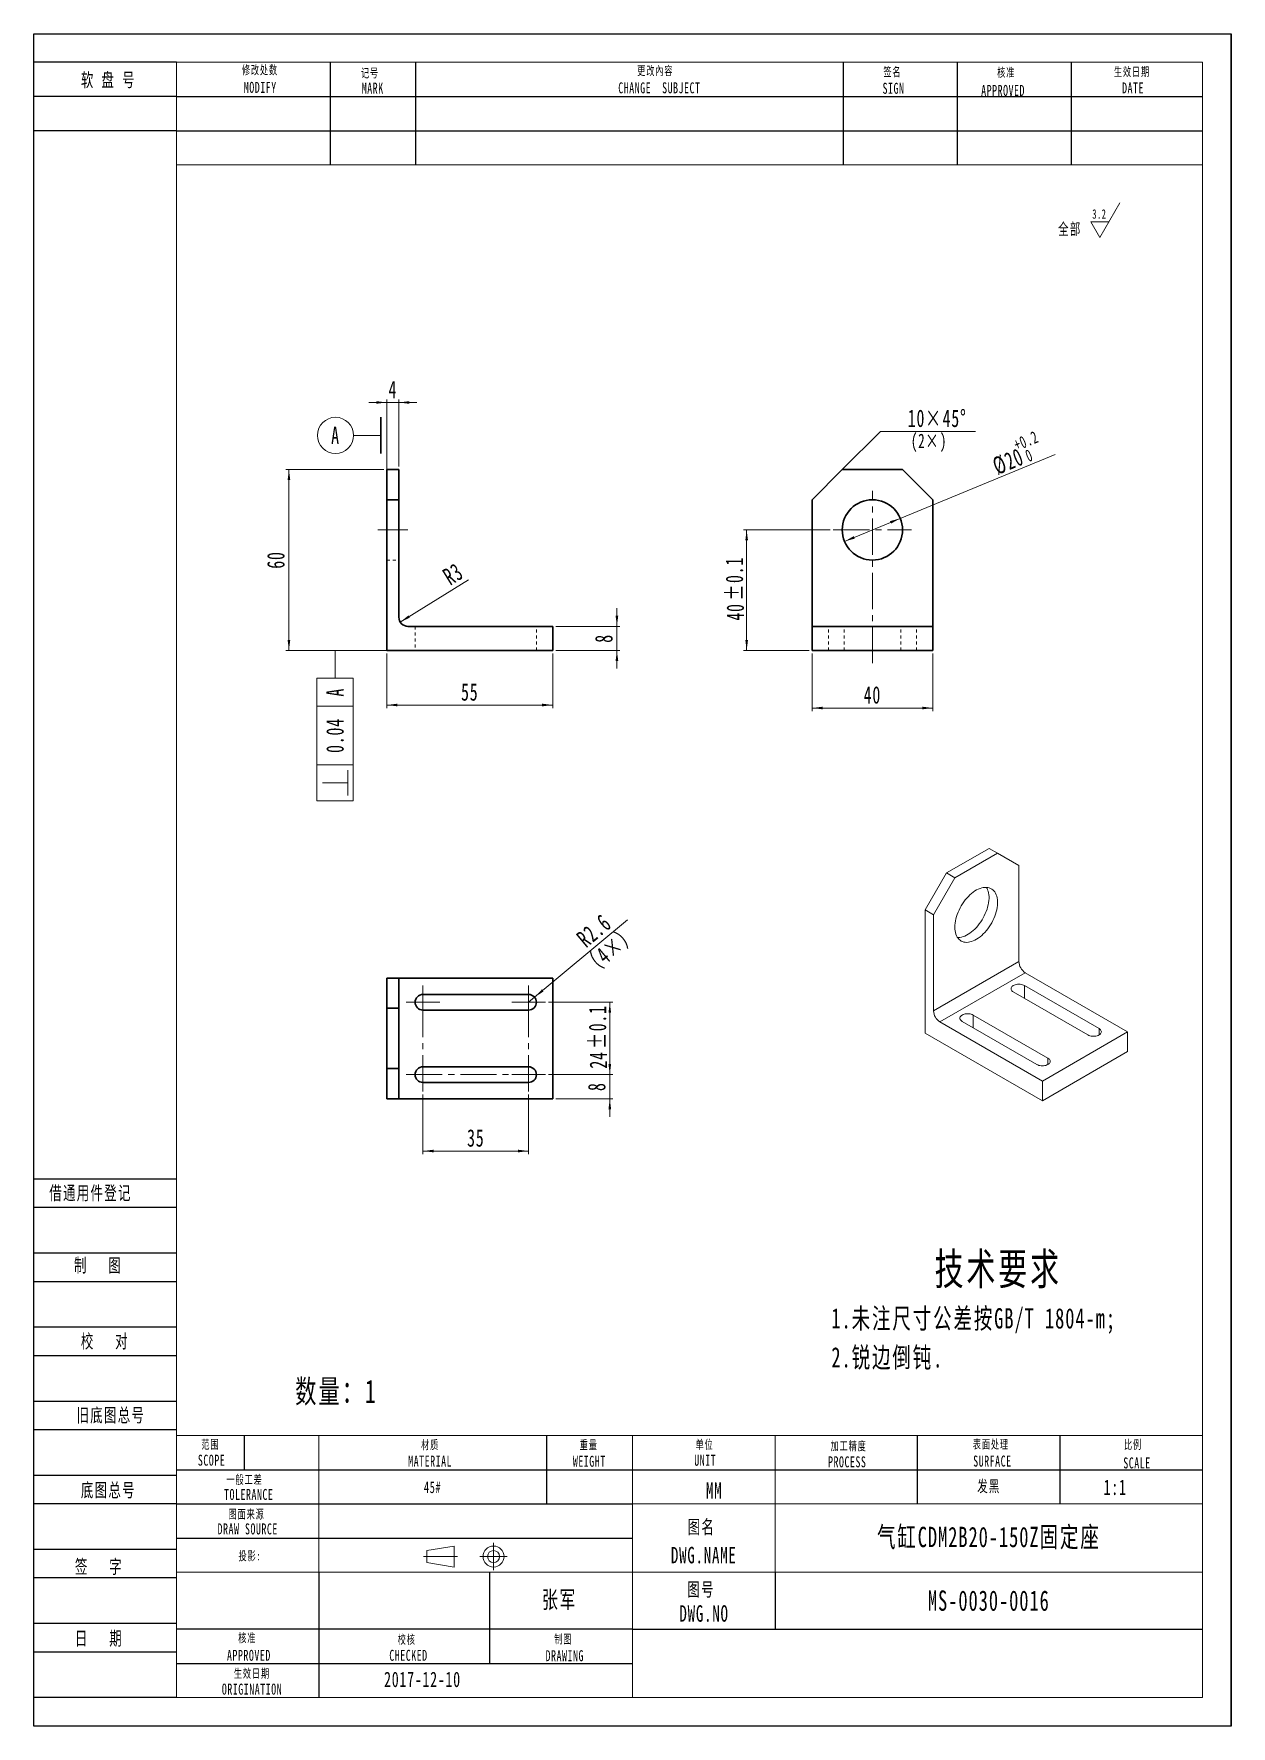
# Model space of a CAD drawing. Header units: millimetres. Extents: x 0 to 8592, y 0 to 561.
# Drawn here: x 6361 to 6758, y 0 to 561 of the extents above; entities that cross this region are included whole.
import ezdxf

# ---------------------------------------------------------------- set-up
doc = ezdxf.new("R2010")
doc.units = ezdxf.units.MM
for name, pattern in [('AD_LTYPE3 0 mm', [16, 11, -1, 1, -1, 1, -1]), ('点画线', [18, 12, -2, 2, -2]), ('虚线', [2, 1, -1])]:
    doc.linetypes.add(name, pattern=pattern)
doc.layers.get('0').update_dxf_attribs({"lineweight": 35})
for name, color, linetype, lineweight in [('ACAD0', 7, 'Continuous', 0), ('ACADA-定位3-标高', 171, 'Continuous', 0), ('ACADA-构件3-柱砼', 9, 'Continuous', 0), ('ACADA-构件8-屋面', 7, 'Continuous', 0), ('EB0', 7, 'Continuous', 35), ('中心线层', 1, '点画线', 18), ('尺寸线层', 3, 'Continuous', 18), ('虚线层', 6, '虚线', 18)]:
    doc.layers.add(name, color=color, linetype=linetype, lineweight=lineweight)
doc.styles.add('标准', font='', dxfattribs={"width": 0.667})
doc.styles.get('标准').set_extended_font_data('宋体')
doc.dimstyles.new('标准', dxfattribs={"dimtxt": 5.779688, "dimasz": 3.5, "dimexe": 1, "dimexo": 1, "dimgap": 1.209086, "dimtad": 1, "dimdec": 1, "dimdsep": 46, "dimtxsty": '标准', "dimblk": '_CAXARROW', "dimcen": 0, "dimdle": 6, "dimazin": 2, "dimtfac": 0.707107, "dimtdec": 3, "dimtmove": 0, "dimatfit": 3, "dimfxl": 1, "dimfrac": 2, "dimtolj": 1, "dimlwd": 18, "dimarcsym": 0})

# ---------------------------------------------------------------- blocks, each defined once
blk = doc.blocks.new('*X6')
at = {"layer": 'EB0', "color": 0, "linetype": 'Continuous', "lineweight": 18}
for p, q in [((0, 0), (12.66, 12.66)), ((12.66, 12.66), (44.21, 12.66))]:
    blk.add_line(p, q, dxfattribs=at)
at = {"layer": 'EB0', "color": 0, "linetype": 'Continuous', "lineweight": 18, "insert": (31.45, 16.97), "char_height": 5.7797, "width": 29.716, "attachment_point": 5, "line_spacing_factor": 1.15057, "style": '标准'}
blk.add_mtext('\\T1.1;10×45%%D', dxfattribs=at)
blk = doc.blocks.new('*X200')
at = {"layer": 'EB0', "linetype": 'Continuous', "lineweight": 18}
for points in [[(6478.48, 338.67), (6481.98, 338.23), (6481.98, 339.11)], [(6533.48, 338.67), (6529.98, 338.23), (6529.98, 339.11)]]:
    blk.add_hatch(color=0, dxfattribs=at).paths.add_polyline_path(points, flags=0)
at = {"layer": 'EB0', "color": 0, "linetype": 'Continuous', "lineweight": 18}
for p, q in [((6478.48, 355.76), (6478.48, 337.67)), ((6533.48, 355.76), (6533.48, 337.67)), ((6533.48, 338.67), (6478.48, 338.67))]:
    blk.add_line(p, q, dxfattribs=at)
at = {"layer": 'EB0', "color": 0, "linetype": 'Continuous', "lineweight": 18, "insert": (6505.98, 342.98), "char_height": 5.78, "width": 8.1213, "attachment_point": 5, "line_spacing_factor": 1.15057, "style": '标准'}
blk.add_mtext('\\T1.1;55', dxfattribs=at)
blk = doc.blocks.new('_CAXARROW')
blk.add_hatch(color=0).paths.add_polyline_path([(0, 0), (-1, 0.125), (-1, -0.125)], flags=0)
blk = doc.blocks.new('*X201')
at = {"layer": 'EB0', "linetype": 'Continuous', "lineweight": 18}
for points in [[(6446.05, 416.76), (6445.61, 413.26), (6446.49, 413.26)], [(6446.05, 356.76), (6445.61, 360.26), (6446.49, 360.26)]]:
    blk.add_hatch(color=0, dxfattribs=at).paths.add_polyline_path(points, flags=0)
at = {"layer": 'EB0', "color": 0, "linetype": 'Continuous', "lineweight": 18}
for p, q in [((6477.48, 416.76), (6445.05, 416.76)), ((6446.05, 356.76), (6446.05, 416.76)), ((6477.48, 356.76), (6445.05, 356.76))]:
    blk.add_line(p, q, dxfattribs=at)
at = {"layer": 'EB0', "color": 0, "linetype": 'Continuous', "lineweight": 18, "insert": (6441.74, 386.76), "char_height": 5.78, "width": 8.2177, "attachment_point": 5, "rotation": 90, "line_spacing_factor": 1.15057, "style": '标准'}
blk.add_mtext('\\T1.1;60', dxfattribs=at)
blk = doc.blocks.new('*X203')
at = {"color": 0, "attachment_point": 1, "rotation": 90, "line_spacing_factor": 1.15057, "style": '标准'}
for s, insert, char_height, width in [('\\T1.1;%%P0.1', (6590.79, 373.36), 5.7797, 29.0585), ('\\T1.1;40', (6591.08, 366.66), 5.78, 40.7773)]:
    blk.add_mtext(s, dxfattribs=dict(at, insert=insert, char_height=char_height, width=width))
blk = doc.blocks.new('*X202')
at = {"layer": 'EB0', "linetype": 'Continuous', "lineweight": 18}
for points in [[(6597.77, 396.76), (6597.33, 393.26), (6598.21, 393.26)], [(6597.77, 356.76), (6597.33, 360.26), (6598.21, 360.26)]]:
    blk.add_hatch(color=0, dxfattribs=at).paths.add_polyline_path(points, flags=0)
at = {"layer": 'EB0', "color": 0, "linetype": 'Continuous', "lineweight": 18}
for p, q in [((6625.45, 396.76), (6596.77, 396.76)), ((6597.77, 356.76), (6597.77, 396.76)), ((6618.45, 356.76), (6596.77, 356.76))]:
    blk.add_line(p, q, dxfattribs=at)
blk.add_blockref('*X203', (0, 0), dxfattribs=at)
blk = doc.blocks.new('*X205')
at = {"color": 0, "char_height": 5.7797, "attachment_point": 1, "rotation": 22.4575, "line_spacing_factor": 1.15057, "style": '标准'}
for s, insert, width in [('\\T1.1;{\\H0.707107x;+0.2}', (6685.81, 426.67), 16.6706), ('\\T1.1;%%C20', (6678.67, 420.27), 35.5769), ('\\T1.1;{\\H0.707107x;0}', (6689.66, 422.98), 16.6706)]:
    blk.add_mtext(s, dxfattribs=dict(at, insert=insert, width=width))
blk = doc.blocks.new('*X204')
at = {"layer": 'EB0', "linetype": 'Continuous', "lineweight": 18}
for points in [[(6648.69, 400.58), (6645.62, 398.84), (6645.29, 399.65)], [(6630.2, 392.94), (6633.61, 393.87), (6633.27, 394.68)]]:
    blk.add_hatch(color=0, dxfattribs=at).paths.add_polyline_path(points, flags=0)
at = {"layer": 'EB0', "color": 0, "linetype": 'Continuous', "lineweight": 18}
blk.add_line((6700.01, 421.8), (6630.2, 392.94), dxfattribs=at)
blk.add_blockref('*X205', (0, 0), dxfattribs=at)
blk = doc.blocks.new('*X206')
at = {"layer": '尺寸线层', "color": 0, "linetype": 'Continuous', "lineweight": 35}
blk.add_line((-2, -6), (-2, 6), dxfattribs=at)
at = {"layer": '尺寸线层', "color": 0, "linetype": 'Continuous', "lineweight": 18}
for p, q in [((0, -11.35), (0, 6)), ((-2, 0), (-11, 0))]:
    blk.add_line(p, q, dxfattribs=at)
blk.add_circle((-17, 0), 6, dxfattribs=at)
at = {"layer": '尺寸线层', "color": 0, "linetype": 'Continuous', "lineweight": 18, "insert": (-17, 0), "char_height": 5.78, "width": 3.9514, "attachment_point": 5, "line_spacing_factor": 1.15057, "style": '标准'}
blk.add_mtext('\\T1.1;A', dxfattribs=at)
blk = doc.blocks.new('*X207')
at = {"layer": 'EB0', "linetype": 'Continuous', "lineweight": 18}
for points in [[(6478.48, 439.02), (6474.98, 439.45), (6474.98, 438.58)], [(6482.48, 439.02), (6485.98, 439.45), (6485.98, 438.58)]]:
    blk.add_hatch(color=0, dxfattribs=at).paths.add_polyline_path(points, flags=0)
at = {"layer": 'EB0', "color": 0, "linetype": 'Continuous', "lineweight": 18}
for p, q in [((6472.48, 439.02), (6488.48, 439.02)), ((6478.48, 417.76), (6478.48, 440.02)), ((6482.48, 417.76), (6482.48, 440.02))]:
    blk.add_line(p, q, dxfattribs=at)
at = {"layer": 'EB0', "color": 0, "linetype": 'Continuous', "lineweight": 18, "insert": (6480.48, 443.33), "char_height": 5.78, "width": 3.8229, "attachment_point": 5, "line_spacing_factor": 1.15057, "style": '标准'}
blk.add_mtext('\\T1.1;4', dxfattribs=at)
blk = doc.blocks.new('*X208')
at = {"layer": 'EB0', "linetype": 'Continuous', "lineweight": 18}
for points in [[(6554.76, 364.76), (6555.2, 368.26), (6554.32, 368.26)], [(6554.76, 356.76), (6555.2, 353.26), (6554.32, 353.26)]]:
    blk.add_hatch(color=0, dxfattribs=at).paths.add_polyline_path(points, flags=0)
at = {"layer": 'EB0', "color": 0, "linetype": 'Continuous', "lineweight": 18}
for p, q in [((6554.76, 370.76), (6554.76, 350.76)), ((6534.48, 364.76), (6555.76, 364.76)), ((6534.48, 356.76), (6555.76, 356.76))]:
    blk.add_line(p, q, dxfattribs=at)
at = {"layer": 'EB0', "color": 0, "linetype": 'Continuous', "lineweight": 18, "insert": (6550.45, 360.76), "char_height": 5.78, "width": 3.6302, "attachment_point": 5, "rotation": 90, "line_spacing_factor": 1.15057, "style": '标准'}
blk.add_mtext('\\T1.1;8', dxfattribs=at)
blk = doc.blocks.new('*X209')
at = {"layer": '尺寸线层', "color": 0, "linetype": 'Continuous', "lineweight": 18}
for p, q in [((-17.14, 0), (-17.14, -9.18)), ((0, 0), (-17.14, 0)), ((0, 0), (6, 0)), ((-11.14, -9.18), (-23.14, -9.18)), ((-23.14, -37.88), (-23.14, -9.18)), ((-11.14, -37.88), (-11.14, -9.18)), ((-11.14, -18.52), (-23.14, -18.52)), ((-23.14, -49.88), (-23.14, -37.88)), ((-11.14, -37.88), (-23.14, -37.88)), ((-11.14, -37.88), (-11.14, -49.88)), ((-21.34, -43.88), (-12.94, -43.88)), ((-12.94, -48.08), (-12.94, -39.68)), ((-23.14, -49.88), (-11.14, -49.88))]:
    blk.add_line(p, q, dxfattribs=at)
at = {"layer": '尺寸线层', "color": 0, "linetype": 'Continuous', "lineweight": 18, "char_height": 5.78, "attachment_point": 5, "rotation": 90, "line_spacing_factor": 1.15057, "style": '标准'}
for s, insert, width in [('\\T1.1;A', (-17.14, -13.85), 3.9514), ('\\T1.1;0.04', (-17.14, -28.2), 17.3927)]:
    blk.add_mtext(s, dxfattribs=dict(at, insert=insert, width=width))
blk = doc.blocks.new('*X210')
at = {"layer": 'EB0', "linetype": 'Continuous', "lineweight": 18}
for points in [[(6552.4, 216.09), (6551.96, 219.59), (6552.84, 219.59)], [(6552.4, 208.09), (6551.96, 204.59), (6552.84, 204.59)]]:
    blk.add_hatch(color=0, dxfattribs=at).paths.add_polyline_path(points, flags=0)
at = {"layer": 'EB0', "color": 0, "linetype": 'Continuous', "lineweight": 18}
for p, q in [((6552.4, 202.09), (6552.4, 222.09)), ((6532.08, 216.09), (6553.4, 216.09)), ((6534.48, 208.09), (6553.4, 208.09))]:
    blk.add_line(p, q, dxfattribs=at)
at = {"layer": 'EB0', "color": 0, "linetype": 'Continuous', "lineweight": 18, "insert": (6548.09, 212.09), "char_height": 5.78, "width": 3.6302, "attachment_point": 5, "rotation": 90, "line_spacing_factor": 1.15057, "style": '标准'}
blk.add_mtext('\\T1.1;8', dxfattribs=at)
blk = doc.blocks.new('*X211')
at = {"layer": 'EB0', "linetype": 'Continuous', "lineweight": 18}
for points in [[(6490.48, 190.74), (6493.98, 191.18), (6493.98, 190.3)], [(6525.48, 190.74), (6521.98, 191.18), (6521.98, 190.3)]]:
    blk.add_hatch(color=0, dxfattribs=at).paths.add_polyline_path(points, flags=0)
at = {"layer": 'EB0', "color": 0, "linetype": 'Continuous', "lineweight": 18}
for p, q in [((6490.48, 209.49), (6490.48, 189.74)), ((6525.48, 209.49), (6525.48, 189.74)), ((6490.48, 190.74), (6525.48, 190.74))]:
    blk.add_line(p, q, dxfattribs=at)
at = {"layer": 'EB0', "color": 0, "linetype": 'Continuous', "lineweight": 18, "insert": (6507.98, 195.05), "char_height": 5.78, "width": 8.1213, "attachment_point": 5, "line_spacing_factor": 1.15057, "style": '标准'}
blk.add_mtext('\\T1.1;35', dxfattribs=at)
blk = doc.blocks.new('*X212')
at = {"layer": 'EB0', "linetype": 'Continuous', "lineweight": 18}
blk.add_hatch(color=0, dxfattribs=at).paths.add_polyline_path([(6527.48, 241.76), (6530.44, 243.67), (6529.88, 244.34)], flags=0)
at = {"layer": 'EB0', "color": 0, "linetype": 'Continuous', "lineweight": 18}
blk.add_line((6558.22, 267.43), (6525.48, 240.09), dxfattribs=at)
at = {"layer": 'EB0', "color": 0, "linetype": 'Continuous', "lineweight": 18, "char_height": 5.78, "attachment_point": 5, "rotation": 39.8711, "line_spacing_factor": 1.15057, "style": '标准'}
for s, insert, width in [('\\T1.1;R2.6', (6547.17, 263.82), 24.3528), ('\\T1.1;（4×）', (6552.69, 257.2), 33.607)]:
    blk.add_mtext(s, dxfattribs=dict(at, insert=insert, width=width))
blk = doc.blocks.new('*X214')
at = {"color": 0, "attachment_point": 1, "rotation": 90, "line_spacing_factor": 1.15057, "style": '标准'}
for s, insert, char_height, width in [('\\T1.1;%%P0.1', (6545.42, 224.69), 5.7797, 29.0585), ('\\T1.1;24', (6545.71, 218.08), 5.78, 40.606)]:
    blk.add_mtext(s, dxfattribs=dict(at, insert=insert, char_height=char_height, width=width))
blk = doc.blocks.new('*X213')
at = {"layer": 'EB0', "linetype": 'Continuous', "lineweight": 18}
for points in [[(6552.4, 240.09), (6551.96, 236.59), (6552.84, 236.59)], [(6552.4, 216.09), (6551.96, 219.59), (6552.84, 219.59)]]:
    blk.add_hatch(color=0, dxfattribs=at).paths.add_polyline_path(points, flags=0)
at = {"layer": 'EB0', "color": 0, "linetype": 'Continuous', "lineweight": 18}
for p, q in [((6532.08, 240.09), (6553.4, 240.09)), ((6552.4, 216.09), (6552.4, 240.09)), ((6532.08, 216.09), (6553.4, 216.09))]:
    blk.add_line(p, q, dxfattribs=at)
blk.add_blockref('*X214', (0, 0), dxfattribs=at)
blk = doc.blocks.new('*X215')
at = {"layer": 'EB0', "linetype": 'Continuous', "lineweight": 18}
blk.add_hatch(color=0, dxfattribs=at).paths.add_polyline_path([(6482.93, 366.18), (6485.68, 368.4), (6486.14, 367.65)], flags=0)
at = {"layer": 'EB0', "color": 0, "linetype": 'Continuous', "lineweight": 18}
blk.add_line((6482.93, 366.18), (6505.57, 380.23), dxfattribs=at)
at = {"layer": 'EB0', "color": 0, "linetype": 'Continuous', "lineweight": 18, "insert": (6500.46, 382.13), "char_height": 5.78, "width": 13.414, "attachment_point": 5, "rotation": 31.8335, "line_spacing_factor": 1.15057, "style": '标准'}
blk.add_mtext('\\T1.1;R3', dxfattribs=at)
blk = doc.blocks.new('*X253')
at = {"layer": 'EB0', "linetype": 'Continuous', "lineweight": 18}
for points in [[(6619.45, 337.68), (6622.95, 337.24), (6622.95, 338.11)], [(6659.45, 337.68), (6655.95, 337.24), (6655.95, 338.11)]]:
    blk.add_hatch(color=0, dxfattribs=at).paths.add_polyline_path(points, flags=0)
at = {"layer": 'EB0', "color": 0, "linetype": 'Continuous', "lineweight": 18}
for p, q in [((6619.45, 355.76), (6619.45, 336.68)), ((6659.45, 355.76), (6659.45, 336.68)), ((6659.45, 337.68), (6619.45, 337.68))]:
    blk.add_line(p, q, dxfattribs=at)
at = {"layer": 'EB0', "color": 0, "linetype": 'Continuous', "lineweight": 18, "insert": (6639.45, 341.99), "char_height": 5.78, "width": 8.2177, "attachment_point": 5, "line_spacing_factor": 1.15057, "style": '标准'}
blk.add_mtext('\\T1.1;40', dxfattribs=at)
blk = doc.blocks.new('*X349')
at = {"layer": '尺寸线层', "linetype": 'Continuous', "lineweight": 18}
for p, q in [((6.49, -1.41), (13.14, 10.09)), ((3.48, 3.82), (9.51, 3.82)), ((6.49, -1.41), (3.48, 3.82))]:
    blk.add_line(p, q, dxfattribs=at)
at = {"layer": '尺寸线层', "linetype": 'Continuous', "lineweight": 18, "line_spacing_factor": 1.15057, "style": '标准'}
for s, insert, char_height, width, attachment_point in [('\\T1.1;3.2', (8.68, 6.41), 3.116, 6.8178, 6), ('\\T1.1;全部', (-3.47, 1.27), 3.853, 17.1639, 5)]:
    blk.add_mtext(s, dxfattribs=dict(at, insert=insert, char_height=char_height, width=width, attachment_point=attachment_point))

msp = doc.modelspace()

# ---------------------------------------------------------------- linework, layer by layer
at = {"layer": 'ACAD0', "linetype": 'Continuous', "lineweight": 0}
for p, q in [((6408.74, 9.45), (6408.74, 551.83)), ((6408.74, 551.83), (6748.91, 551.83)), ((6748.91, 551.83), (6748.91, 9.45)), ((6408.74, 517.81), (6748.91, 517.81)), ((6408.74, 96.38), (6748.91, 96.38)), ((6455.99, 51.02), (6455.99, 96.38)), ((6559.93, 9.45), (6559.93, 96.38)), ((6607.17, 51.02), (6607.17, 96.38)), ((6559.93, 73.7), (6748.91, 73.7)), ((6408.74, 51.02), (6748.91, 51.02)), ((6408.74, 9.45), (6748.91, 9.45))]:
    msp.add_line(p, q, dxfattribs=at)
at = {"layer": 'ACAD0', "color": 7, "linetype": 'Continuous', "lineweight": 15}
for p, q in [((6663.96, 282.96), (6678.1, 291.13)), ((6666.79, 281.33), (6680.93, 289.49)), ((6680.93, 289.49), (6678.1, 291.13)), ((6688, 285.41), (6680.93, 289.49)), ((6656.89, 270.71), (6663.96, 282.96)), ((6666.79, 281.33), (6659.72, 269.08)), ((6663.96, 282.96), (6666.79, 281.33)), ((6688, 253.56), (6688, 285.41)), ((6656.89, 270.71), (6656.89, 229.89)), ((6659.72, 269.08), (6656.89, 270.71)), ((6659.72, 237.24), (6659.72, 269.08)), ((6659.72, 237.24), (6688, 253.56)), ((6690.12, 249.89), (6661.84, 233.56)), ((6724.06, 230.3), (6690.12, 249.89)), ((6686.16, 243.52), (6710.91, 229.24)), ((6714.59, 231.36), (6689.84, 245.65)), ((6697.62, 221.56), (6672.87, 235.85)), ((6695.78, 213.97), (6661.84, 233.56)), ((6669.19, 233.73), (6693.94, 219.44)), ((6695.78, 213.97), (6724.06, 230.3)), ((6724.06, 223.76), (6724.06, 230.3)), ((6656.89, 229.89), (6695.78, 207.44)), ((6695.78, 207.44), (6724.06, 223.76)), ((6695.78, 207.44), (6695.78, 213.97))]:
    msp.add_line(p, q, dxfattribs=at)
at = {"layer": 'ACAD0', "color": 8, "linetype": 'Continuous', "lineweight": 15}
for p, q in [((6689.84, 241.4), (6689.84, 245.65)), ((6672.87, 231.6), (6672.87, 235.85)), ((6714.59, 229.24), (6714.59, 231.36)), ((6697.62, 219.44), (6697.62, 221.56))]:
    msp.add_line(p, q, dxfattribs=at)
at = {"layer": 'ACAD0', "color": 7, "linetype": 'Continuous', "lineweight": 15}
for points in [[(6666.79, 265), (6666.81, 265.66), (6666.88, 266.34), (6666.99, 267.04), (6667.14, 267.76), (6667.34, 268.48), (6667.58, 269.2), (6667.86, 269.93), (6668.17, 270.65), (6668.52, 271.36), (6668.91, 272.05), (6669.33, 272.73), (6669.77, 273.38), (6670.24, 274.01), (6670.74, 274.6), (6671.25, 275.16), (6671.78, 275.69), (6672.33, 276.17), (6672.88, 276.6), (6673.44, 276.99), (6674, 277.33), (6674.56, 277.61), (6675.12, 277.84), (6675.67, 278.02), (6676.2, 278.14), (6676.73, 278.2), (6677.23, 278.2), (6677.71, 278.15), (6678.17, 278.04), (6678.6, 277.87), (6679.01, 277.65), (6679.38, 277.37), (6679.71, 277.04), (6680.01, 276.66), (6680.26, 276.24), (6680.48, 275.76), (6680.66, 275.25), (6680.79, 274.69), (6680.88, 274.11), (6680.93, 273.48), (6680.93, 272.83), (6680.88, 272.16), (6680.79, 271.47), (6680.66, 270.76), (6680.48, 270.04), (6680.26, 269.32), (6680.01, 268.59), (6679.71, 267.87), (6679.38, 267.16), (6679.01, 266.45), (6678.6, 265.77), (6678.17, 265.1), (6677.71, 264.46), (6677.23, 263.85), (6676.73, 263.27), (6676.2, 262.73), (6675.67, 262.23), (6675.12, 261.77), (6674.56, 261.36), (6674, 261), (6673.44, 260.69), (6672.88, 260.43), (6672.33, 260.22), (6671.78, 260.08), (6671.25, 259.99), (6670.74, 259.95), (6670.24, 259.98), (6669.77, 260.06), (6669.33, 260.2), (6668.91, 260.39), (6668.52, 260.64), (6668.17, 260.95), (6667.86, 261.3), (6667.58, 261.7), (6667.34, 262.15), (6667.14, 262.65), (6666.99, 263.18), (6666.88, 263.76), (6666.81, 264.36), (6666.79, 265)], [(6677.24, 278.2), (6677.44, 277.87), (6677.65, 277.4), (6677.83, 276.88), (6677.96, 276.33), (6678.05, 275.74), (6678.1, 275.12), (6678.1, 274.47), (6678.05, 273.79), (6677.96, 273.1), (6677.83, 272.39), (6677.65, 271.68), (6677.44, 270.95), (6677.18, 270.23), (6676.88, 269.5), (6676.55, 268.79), (6676.18, 268.09), (6675.78, 267.4), (6675.35, 266.73), (6674.89, 266.09), (6674.4, 265.48), (6673.9, 264.9), (6673.38, 264.36), (6672.84, 263.86), (6672.29, 263.4), (6671.73, 262.99), (6671.17, 262.63), (6670.61, 262.32), (6670.05, 262.06), (6669.5, 261.86), (6668.95, 261.71), (6668.42, 261.62), (6667.91, 261.58), (6667.65, 261.59)], [(6689.84, 245.65), (6689.53, 245.8), (6689.18, 245.92), (6688.81, 246.01), (6688.41, 246.07), (6688, 246.08), (6687.59, 246.07), (6687.2, 246.01), (6686.82, 245.92), (6686.47, 245.8), (6686.16, 245.65), (6685.9, 245.47), (6685.69, 245.27), (6685.53, 245.05), (6685.43, 244.82), (6685.4, 244.58), (6685.43, 244.35), (6685.53, 244.12), (6685.69, 243.9), (6685.9, 243.7), (6686.16, 243.52)], [(6672.87, 235.85), (6672.56, 236), (6672.21, 236.12), (6671.83, 236.21), (6671.44, 236.27), (6671.03, 236.29), (6670.62, 236.27), (6670.23, 236.21), (6669.85, 236.12), (6669.5, 236), (6669.19, 235.85), (6668.93, 235.67), (6668.71, 235.47), (6668.56, 235.25), (6668.46, 235.02), (6668.43, 234.79), (6668.46, 234.55), (6668.56, 234.32), (6668.71, 234.11), (6668.93, 233.9), (6669.19, 233.73)], [(6710.91, 229.24), (6711.22, 229.08), (6711.57, 228.96), (6711.95, 228.87), (6712.34, 228.81), (6712.75, 228.8), (6713.16, 228.81), (6713.55, 228.87), (6713.93, 228.96), (6714.28, 229.08), (6714.59, 229.24), (6714.85, 229.41), (6715.07, 229.62), (6715.22, 229.83), (6715.32, 230.06), (6715.35, 230.3), (6715.32, 230.53), (6715.22, 230.76), (6715.07, 230.98), (6714.85, 231.18), (6714.59, 231.36)], [(6693.94, 219.44), (6694.25, 219.29), (6694.6, 219.16), (6694.98, 219.07), (6695.37, 219.02), (6695.78, 219), (6696.19, 219.02), (6696.58, 219.07), (6696.96, 219.16), (6697.31, 219.29), (6697.62, 219.44), (6697.88, 219.62), (6698.1, 219.82), (6698.25, 220.04), (6698.35, 220.27), (6698.38, 220.5), (6698.35, 220.73), (6698.25, 220.96), (6698.1, 221.18), (6697.88, 221.38), (6697.62, 221.56)]]:
    msp.add_lwpolyline(points, dxfattribs=at)
for centre in [(6692.57, 253.76), (6664.29, 237.43)]:
    msp.add_arc(centre, 4.58, 182.3869, 237.6131, dxfattribs=at)
at = {"layer": 'ACADA-构件3-柱砼', "linetype": 'ByBlock', "lineweight": -2, "ltscale": 0.2}
for p, q in [((6361.5, 0), (6361.5, 561.27)), ((6361.5, 561.27), (6758.36, 561.27)), ((6758.36, 0), (6758.36, 561.27)), ((6758.36, 561.27), (6758.36, 0)), ((6408.74, 551.83), (6361.5, 551.83)), ((6459.77, 517.81), (6459.77, 551.83)), ((6488.11, 517.81), (6488.11, 551.83)), ((6629.85, 517.81), (6629.85, 551.83)), ((6667.65, 517.81), (6667.65, 551.83)), ((6705.44, 517.81), (6705.44, 551.83)), ((6408.74, 540.49), (6361.5, 540.49)), ((6408.74, 540.49), (6748.91, 540.49)), ((6408.74, 529.15), (6361.5, 529.15)), ((6408.74, 529.15), (6748.91, 529.15)), ((6408.74, 181.42), (6361.5, 181.42)), ((6408.74, 171.97), (6361.5, 171.97)), ((6408.74, 156.85), (6361.5, 156.85)), ((6408.74, 147.41), (6361.5, 147.41)), ((6408.74, 132.29), (6361.5, 132.29)), ((6408.74, 122.84), (6361.5, 122.84)), ((6408.74, 107.72), (6361.5, 107.72)), ((6408.74, 98.27), (6361.5, 98.27)), ((6431.16, 96.4), (6431.16, 85.04)), ((6531.58, 73.7), (6531.58, 96.38)), ((6654.42, 73.7), (6654.42, 96.38)), ((6701.66, 73.7), (6701.66, 96.38)), ((6408.74, 85.04), (6748.91, 85.04)), ((6408.74, 83.15), (6361.5, 83.15)), ((6408.74, 73.7), (6361.5, 73.7)), ((6408.74, 73.7), (6559.93, 73.7)), ((6408.74, 62.36), (6559.93, 62.36)), ((6408.74, 58.58), (6361.5, 58.58)), ((6455.99, 51.02), (6455.99, 9.45)), ((6512.68, 20.79), (6512.68, 51.02)), ((6607.17, 51.02), (6607.17, 32.13)), ((6408.74, 49.14), (6361.5, 49.14)), ((6408.74, 34.02), (6361.5, 34.02)), ((6559.93, 32.13), (6408.74, 32.13)), ((6559.93, 32.13), (6748.91, 32.13)), ((6408.74, 24.57), (6361.5, 24.57)), ((6408.74, 20.79), (6559.93, 20.79)), ((6408.74, 9.45), (6361.5, 9.45)), ((6758.36, 0), (6361.5, 0))]:
    msp.add_line(p, q, dxfattribs=at)
at = {"layer": 'ACADA-构件8-屋面', "linetype": 'Continuous', "lineweight": 18}
for p, q in [((6490.7, 56.26), (6501.93, 56.26)), ((6491.77, 58.24), (6500.87, 59.75)), ((6491.77, 58.24), (6491.77, 54.28)), ((6500.87, 59.75), (6500.87, 52.77)), ((6509.32, 56.26), (6518.42, 56.26)), ((6513.87, 51.71), (6513.87, 60.81)), ((6491.77, 54.28), (6500.87, 52.77))]:
    msp.add_line(p, q, dxfattribs=at)
for radius in [3.49, 1.98]:
    msp.add_circle((6513.87, 56.26), radius, dxfattribs=at)
at = {"layer": 'EB0'}
for p, q in [((6478.48, 406.76), (6478.48, 416.76)), ((6478.48, 416.76), (6482.48, 416.76)), ((6482.48, 416.76), (6482.48, 406.76)), ((6629.45, 416.76), (6619.45, 406.76)), ((6629.45, 416.76), (6649.45, 416.76)), ((6659.45, 406.76), (6649.45, 416.76)), ((6478.48, 406.76), (6478.48, 356.76)), ((6482.48, 406.76), (6478.48, 406.76)), ((6482.48, 367.76), (6482.48, 406.76)), ((6619.45, 369.76), (6619.45, 406.76)), ((6659.45, 369.76), (6659.45, 406.76)), ((6619.45, 364.76), (6619.45, 369.76)), ((6659.45, 369.76), (6659.45, 364.76)), ((6533.48, 364.76), (6485.48, 364.76)), ((6533.48, 356.76), (6533.48, 364.76)), ((6619.45, 364.76), (6659.45, 364.76)), ((6619.45, 356.76), (6619.45, 364.76)), ((6659.45, 356.76), (6659.45, 364.76)), ((6478.48, 356.76), (6533.48, 356.76)), ((6619.45, 356.76), (6659.45, 356.76)), ((6478.48, 248.09), (6478.48, 208.09)), ((6478.48, 248.09), (6533.48, 248.09)), ((6482.48, 248.09), (6482.48, 208.09)), ((6533.48, 248.09), (6533.48, 208.09)), ((6490.48, 242.69), (6525.48, 242.69)), ((6478.48, 238.09), (6482.48, 238.09)), ((6482.48, 238.09), (6478.48, 238.09)), ((6525.48, 237.49), (6490.48, 237.49)), ((6482.48, 218.09), (6478.48, 218.09)), ((6478.48, 218.09), (6482.48, 218.09)), ((6490.48, 218.69), (6525.48, 218.69)), ((6525.48, 213.49), (6490.48, 213.49)), ((6478.48, 208.09), (6533.48, 208.09))]:
    msp.add_line(p, q, dxfattribs=at)
msp.add_circle((6639.45, 396.76), 10, dxfattribs=at)
for centre, radius, start, end in [((6485.48, 367.76), 3, 180, 270), ((6490.48, 240.09), 2.6, 90, 270), ((6525.48, 240.09), 2.6, 270, 90), ((6490.48, 216.09), 2.6, 90, 270), ((6525.48, 216.09), 2.6, 270, 90)]:
    msp.add_arc(centre, radius, start, end, dxfattribs=at)
at = {"layer": '中心线层', "linetype": '点画线', "lineweight": 18}
for p, q in [((6639.45, 352.5), (6639.45, 409.76)), ((6475.48, 396.76), (6485.48, 396.76)), ((6626.45, 396.76), (6652.45, 396.76)), ((6490.48, 234.49), (6490.48, 245.69)), ((6525.48, 234.49), (6525.48, 245.69)), ((6484.88, 240.09), (6496.08, 240.09)), ((6519.88, 240.09), (6531.08, 240.09)), ((6490.48, 210.49), (6490.48, 234.49)), ((6525.48, 210.49), (6525.48, 234.49)), ((6484.88, 216.09), (6519.88, 216.09)), ((6484.88, 216.09), (6496.08, 216.09)), ((6519.88, 216.09), (6531.08, 216.09))]:
    msp.add_line(p, q, dxfattribs=at)
at = {"layer": '虚线层', "color": 6, "linetype": '虚线', "lineweight": 18}
for p, q in [((6478.48, 386.76), (6482.48, 386.76)), ((6487.88, 364.76), (6487.88, 356.76)), ((6528.08, 356.76), (6528.08, 364.76)), ((6624.85, 356.76), (6624.85, 364.76)), ((6630.05, 356.76), (6630.05, 364.76)), ((6648.85, 356.76), (6648.85, 364.76)), ((6654.05, 356.76), (6654.05, 364.76))]:
    msp.add_line(p, q, dxfattribs=at)

# ---------------------------------------------------------------- block references
at = {"layer": 'ACAD0'}
msp.add_blockref('*X349', (6708.32, 495.09), dxfattribs=at)
at = {"layer": '尺寸线层'}
for name, p in [('*X206', (6478.48, 428.11)), ('*X6', (6629.45, 416.76)), ('*X209', (6478.48, 356.76))]:
    msp.add_blockref(name, p, dxfattribs=at)

# ---------------------------------------------------------------- texts
at = {"layer": 'ACADA-定位3-标高', "linetype": 'Continuous', "lineweight": 18, "line_spacing_factor": 1.15057, "style": '标准'}
for s, insert, char_height, width, attachment_point in [('\\T1.1;数量：1', (6448.12, 106.33), 7.715, 38.9526, 7), ('\\T1.1;气缸CDM2B20-150Z固定座', (6678.04, 62.36), 6.743, 141.736, 5), ('\\T1.1;MS-0030-0016', (6678.04, 41.58), 6.743, 141.736, 5), ('\\T1.1;2017-12-10', (6477.58, 12.89), 5.0988, 39.173, 7)]:
    msp.add_mtext(s, dxfattribs=dict(at, insert=insert, char_height=char_height, width=width, attachment_point=attachment_point))
at = {"layer": 'ACADA-定位3-标高', "linetype": 'AD_LTYPE3 0 mm', "lineweight": 0, "insert": (6716.08, 76.59), "char_height": 5.097, "width": 10.8681, "attachment_point": 7, "line_spacing_factor": 1.15057, "style": '标准'}
msp.add_mtext('\\T1.1;1:1', dxfattribs=at)
at = {"layer": 'ACADA-构件8-屋面', "linetype": 'Continuous', "lineweight": 18, "line_spacing_factor": 1.15057, "style": '标准'}
for s, insert, char_height, width, attachment_point in [('\\T1.1;修改处数', (6436.42, 549.11), 2.913, 20.7275, 5), ('\\T1.1;记号', (6472.9, 548.12), 2.913, 14.5107, 5), ('\\T1.1;更改內容', (6567.47, 548.86), 2.913, 39.3958, 5), ('\\T1.1;签名', (6646.07, 548.52), 2.913, 14.5107, 5), ('\\T1.1;核准', (6683.79, 548.27), 2.913, 18.6593, 5), ('\\T1.1;生效日期', (6725.47, 548.52), 2.913, 16.5789, 5), ('\\T1.1;软 盘 号', (6377.08, 548.28), 4.5511, 24.9916, 1), ('\\T1.1;MODIFY', (6436.53, 543.49), 3.6408, 16.591, 5), ('\\T1.1;MARK', (6473.81, 543.27), 3.641, 12.4425, 5), ('\\T1.1;CHANGE  SUBJECT', (6568.83, 543.34), 3.6408, 35.2594, 5), ('\\T1.1;SIGN', (6646.45, 543.18), 3.641, 12.4425, 5), ('\\T1.1;DATE', (6725.84, 543.34), 3.641, 12.4425, 5), ('\\T1.1;APPROVED', (6682.76, 542.47), 3.6408, 16.591, 5), ('\\T1.1;借通用件登记', (6366.59, 179.11), 4.5511, 42.9407, 1), ('\\T1.1;制   图', (6374.79, 155.13), 4.5511, 24.9916, 1), ('\\T1.1;校   对', (6377.08, 129.94), 4.5511, 24.9916, 1), ('\\T1.1;旧底图总号', (6375.62, 105.42), 4.5511, 71.2879, 1), ('\\T1.1;SCOPE', (6420.39, 88.18), 3.6408, 10.4963, 5), ('\\T1.1;范围', (6420, 93.27), 2.913, 9.1903, 5), ('\\T1.1;材质', (6492.84, 93.14), 2.913, 15.0019, 5), ('\\T1.1;重量', (6545.42, 93.16), 2.913, 16.9391, 5), ('\\T1.1;UNIT', (6584.03, 88.16), 3.641, 11.0089, 5), ('\\T1.1;单位', (6583.81, 93.24), 2.913, 13.0647, 5), ('\\T1.1;加工精度', (6631.57, 92.76), 2.913, 18.3844, 5), ('\\T1.1;表面处理', (6678.71, 93.31), 2.913, 18.3844, 5), ('\\T1.1;比例', (6725.81, 93.18), 2.913, 16.6913, 5), ('\\T1.1;MATERIAL', (6492.85, 87.9), 3.6408, 15.3921, 5), ('\\T1.1;WEIGHT', (6545.6, 87.82), 3.6408, 15.2903, 5), ('\\T1.1;PROCESS', (6631.09, 87.63), 3.6408, 14.676, 5), ('\\T1.1;SURFACE', (6679.22, 87.89), 3.6408, 14.5742, 5), ('\\T1.1;SCALE', (6727.15, 87.27), 3.6408, 15.1339, 5), ('\\T1.1;底图总号', (6377.08, 80.56), 4.551, 24.9916, 1), ('\\T1.1;TOLERANCE', (6432.71, 76.81), 3.6408, 18.4486, 5), ('\\T1.1;一般工差', (6431.32, 81.59), 2.913, 20.3216, 5), ('\\T1.1;   MM', (6582.91, 78.18), 5.4613, 22.3434, 5), ('\\T1.1;图面来源', (6432.01, 70.15), 2.913, 24.196, 5), ('\\T1.1;图名', (6582.78, 65.83), 4.551, 13.7855, 5), ('\\T1.1;投影:', (6433.07, 56.28), 2.913, 108.913, 5), ('\\T1.1;签   字', (6375.1, 55.19), 4.5511, 24.9916, 1), ('\\T1.1;张军', (6535.71, 41.66), 5.772, 75.5925, 5), ('\\T1.1;图号', (6582.65, 45.12), 4.551, 22.5029, 5), ('\\T1.1;日   期', (6375.1, 31.38), 4.5511, 24.9916, 1), ('\\T1.1;核准', (6432.23, 29.07), 2.913, 16.9391, 5), ('\\T1.1;校核', (6485.08, 28.58), 2.913, 15.0019, 5), ('\\T1.1;制图', (6536.95, 28.7), 2.913, 18.8763, 5), ('\\T1.1;APPROVED', (6432.77, 23.46), 3.6408, 17.0202, 5), ('\\T1.1;CHECKED', (6485.67, 23.46), 3.6408, 14.676, 5), ('\\T1.1;DRAWING', (6537.47, 23.34), 3.6408, 14.1672, 5), ('\\T1.1;生效日期', (6433.76, 17.29), 2.913, 24.196, 5), ('\\T1.1;ORIGINATION', (6433.8, 12.24), 3.6408, 20.5743, 5)]:
    msp.add_mtext(s, dxfattribs=dict(at, insert=insert, char_height=char_height, width=width, attachment_point=attachment_point))
at = {"layer": '尺寸线层', "linetype": 'Continuous', "lineweight": 18, "line_spacing_factor": 1.15057, "style": '标准'}
for s, insert, char_height, width, attachment_point in [('\\T1.1;(2×)', (6652.19, 428.68), 4.816, 12.589, 1), ('\\T1.1;技术要求', (6660.07, 156.92), 10.537, 72.7231, 1), ('\\T1.1;1.未注尺寸公差按GB/T 1804-m;\\P2.锐边倒钝.', (6625.84, 138.63), 6.743, 128.952, 1), ('\\T1.1;45#', (6493.64, 79.19), 3.848, 40.532, 5), ('\\T1.1;发黑', (6678.04, 79.37), 3.853, 47.2453, 5), ('\\T1.1;DRAW SOURCE', (6432.38, 65.39), 3.6408, 47.2128, 5), ('\\T1.1;DWG.NAME', (6583.55, 56.69), 5.4613, 47.2453, 5), ('\\T1.1;DWG.NO', (6583.65, 37.33), 5.4613, 47.4484, 5)]:
    msp.add_mtext(s, dxfattribs=dict(at, insert=insert, char_height=char_height, width=width, attachment_point=attachment_point))

# ---------------------------------------------------------------- dimensions: what is measured, and where the dimension line sits
at = {"layer": '尺寸线层'}
for base, p1, p2, picture, middle in [((6482.48, 439.02), (6478.48, 416.76), (6482.48, 416.76), '*X207', (6480.48, 439.02)), ((6478.48, 338.67), (6533.48, 356.76), (6478.48, 356.76), '*X200', (6505.98, 338.67)), ((6619.45, 337.68), (6659.45, 356.76), (6619.45, 356.76), '*X253', (6639.45, 337.68)), ((6525.48, 190.74), (6490.48, 210.49), (6525.48, 210.49), '*X211', (6507.98, 190.74))]:
    dim = msp.add_linear_dim(base=base, p1=p1, p2=p2, dimstyle='标准', override={"dimsah": 1, "dimtfill": 1, "dimtzin": 8}, dxfattribs=at)
    dim.commit()
    dim.dimension.update_dxf_attribs({"geometry": picture, "text_midpoint": middle})
dim = msp.add_diameter_dim_2p(p1=(6630.2, 392.94), p2=(6648.69, 400.58), dimstyle='标准', override={"dimpost": '%%C<>', "dimsah": 1, "dimtol": 1, "dimtp": 0.2, "dimtm": 0, "dimtmove": 2, "dimtfill": 1, "dimtzin": 8}, dxfattribs=at)
dim.commit()
dim.dimension.update_dxf_attribs({"geometry": '*X204', "text_midpoint": (6689.39, 417.4), "dimtype": 163})
for base, p1, p2, override, picture, middle in [((6446.05, 416.76), (6478.48, 356.76), (6478.48, 416.76), {"dimsah": 1, "dimtfill": 1, "dimtzin": 8}, '*X201', (6446.05, 386.76)), ((6597.77, 396.76), (6619.45, 356.76), (6626.45, 396.76), {"dimsah": 1, "dimtol": 1, "dimtp": 0.1, "dimtm": -0.1, "dimtfac": 1, "dimtfill": 1, "dimtzin": 8}, '*X202', (6597.77, 376.76)), ((6554.76, 356.76), (6533.48, 364.76), (6533.48, 356.76), {"dimsah": 1, "dimtfill": 1, "dimtzin": 8}, '*X208', (6554.76, 360.76)), ((6552.4, 240.09), (6531.08, 216.09), (6531.08, 240.09), {"dimsah": 1, "dimtol": 1, "dimtp": 0.1, "dimtm": -0.1, "dimtfac": 1, "dimtfill": 1, "dimtzin": 8}, '*X213', (6552.4, 228.09)), ((6552.4, 216.09), (6533.48, 208.09), (6531.08, 216.09), {"dimsah": 1, "dimtfill": 1, "dimtzin": 8}, '*X210', (6552.4, 212.09))]:
    dim = msp.add_linear_dim(base=base, p1=p1, p2=p2, angle=90, dimstyle='标准', override=override, dxfattribs=at)
    dim.commit()
    dim.dimension.update_dxf_attribs({"geometry": picture, "text_midpoint": middle})
for center, mpoint, override, picture, middle in [((6485.48, 367.76), (6482.93, 366.18), {"dimpost": 'R<>', "dimsah": 1, "dimtmove": 2, "dimtfill": 1, "dimtzin": 8}, '*X215', (6502.73, 378.47)), ((6525.48, 240.09), (6527.48, 241.76), {"dimpost": 'R<>\\X（4×）', "dimsah": 1, "dimtmove": 2, "dimtfill": 1, "dimtzin": 8}, '*X212', (6549.93, 260.51))]:
    dim = msp.add_radius_dim(center=center, mpoint=mpoint, dimstyle='标准', override=override, dxfattribs=at)
    dim.commit()
    dim.dimension.update_dxf_attribs({"geometry": picture, "text_midpoint": middle})

doc.saveas('drawing.dxf')
